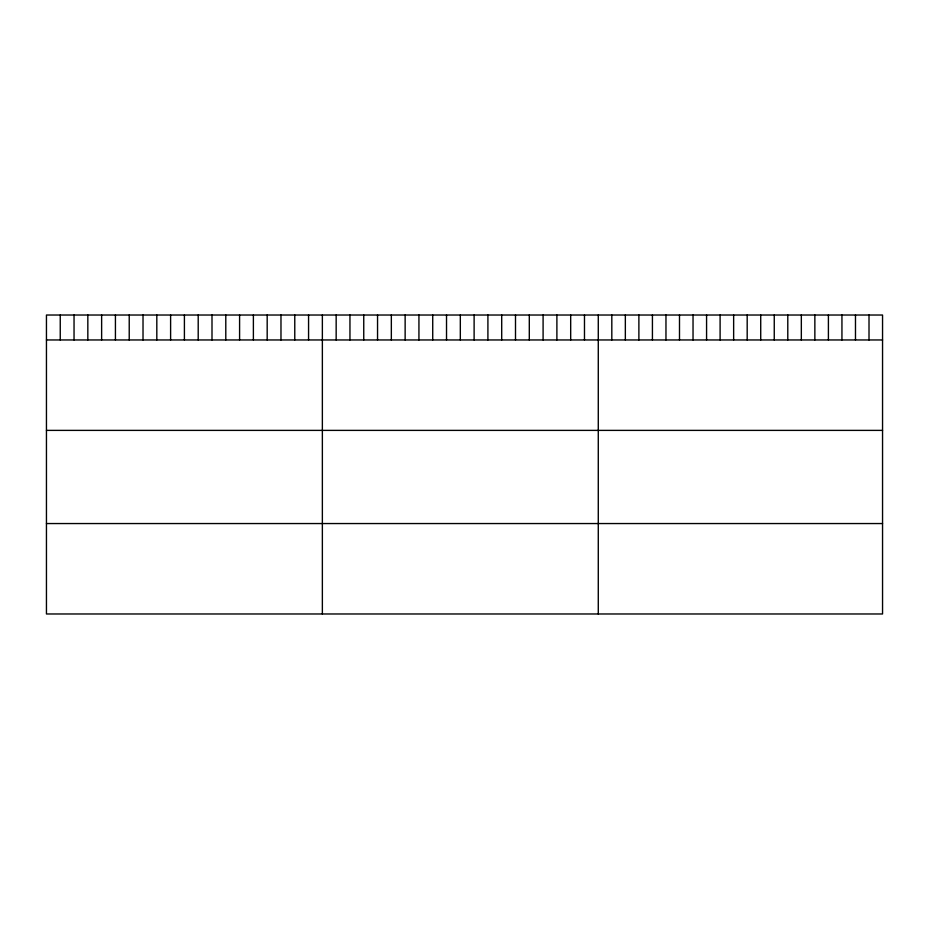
<?xml version="1.0" encoding="UTF-8"?>
<svg xmlns="http://www.w3.org/2000/svg" width="929" height="929" viewBox="0 0 929 929"><rect width="100%" height="100%" fill="white"/><g stroke="black" fill="none" stroke-linecap="round" stroke-linejoin="round"><path stroke-width="1.39" d="M882.55 339.956L882.55 613.976L46.45 613.976L46.45 315.024L882.55 315.024L882.55 339.956L46.45 339.956M46.45 430.382L882.55 430.382M46.45 523.55L882.55 523.55M869.01 315.024L869.01 339.956M855.481 315.024L855.481 339.956M841.941 315.024L841.941 339.956M828.401 315.024L828.401 339.956M814.861 315.024L814.861 339.956M801.332 315.024L801.332 339.956M787.792 315.024L787.792 339.956M774.252 315.024L774.252 339.956M760.723 315.024L760.723 339.956M747.183 315.024L747.183 339.956M733.643 315.024L733.643 339.956M720.103 315.024L720.103 339.956M706.574 315.024L706.574 339.956M693.034 315.024L693.034 339.956M679.494 315.024L679.494 339.956M665.965 315.024L665.965 339.956M652.425 315.024L652.425 339.956M638.885 315.024L638.885 339.956M625.345 315.024L625.345 339.956M611.816 315.024L611.816 339.956M598.276 315.024L598.276 613.976M584.48 315.024L584.48 339.956M570.685 315.024L570.685 339.956M556.889 315.024L556.889 339.956M543.093 315.024L543.093 339.956M529.298 315.024L529.298 339.956M515.502 315.024L515.502 339.956M501.706 315.024L501.706 339.956M487.911 315.024L487.911 339.956M474.115 315.024L474.115 339.956M460.319 315.024L460.319 339.956M446.524 315.024L446.524 339.956M432.728 315.024L432.728 339.956M418.933 315.024L418.933 339.956M405.137 315.024L405.137 339.956M391.341 315.024L391.341 339.956M377.546 315.024L377.546 339.956M363.75 315.024L363.75 339.956M349.954 315.024L349.954 339.956M336.159 315.024L336.159 339.956M322.363 315.024L322.363 613.976M308.567 315.024L308.567 339.956M294.772 315.024L294.772 339.956M280.976 315.024L280.976 339.956M267.18 315.024L267.18 339.956M253.385 315.024L253.385 339.956M239.589 315.024L239.589 339.956M225.793 315.024L225.793 339.956M211.998 315.024L211.998 339.956M198.202 315.024L198.202 339.956M184.406 315.024L184.406 339.956M170.611 315.024L170.611 339.956M156.815 315.024L156.815 339.956M143.02 315.024L143.02 339.956M129.224 315.024L129.224 339.956M115.428 315.024L115.428 339.956M101.633 315.024L101.633 339.956M87.837 315.024L87.837 339.956M74.041 315.024L74.041 339.956M60.246 315.024L60.246 339.956"/></g></svg>
